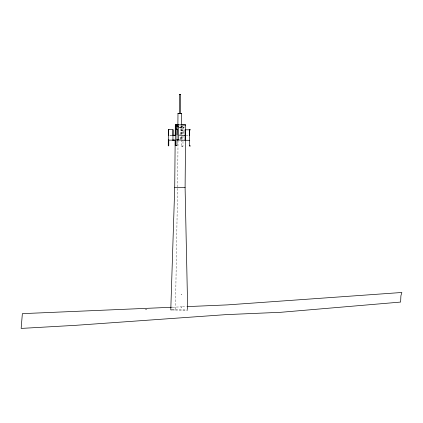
<?xml version="1.0" encoding="UTF-8"?>
<svg xmlns="http://www.w3.org/2000/svg" width="423" height="423" viewBox="0 0 423 423"><rect width="100%" height="100%" fill="white"/><g stroke="black" fill="none" stroke-linecap="round" stroke-linejoin="round"><path stroke-width="0.32" stroke-dasharray="2.12 1.59" d="M180.764 139.289L180.785 135.688M180.944 139.294L180.97 135.693M182.985 141.335L182.953 146.353L181.245 146.342L181.324 134.747M181.33 134.107L181.356 130.242L183.064 130.252L183.037 134.022M181.705 139.299L181.731 135.698M182.059 138.897L182.08 135.894L183.022 135.905L183.006 138.903M177.597 186.955L178.035 140.727M179.971 127.646L181.504 127.651L181.525 125.705M179.178 127.646L184.127 127.672L184.142 126.012M172.531 309.922L175.455 309.99L177.575 188.277M180.811 134.429L180.981 126.228L183.217 126.44L183.064 134.012M180.996 134.429L181.16 126.228M181.758 134.435L181.922 126.234M182.117 134.001L182.271 126.435L180.981 126.228M183.064 130.252L181.356 130.242M172.6 307.23L181.821 306.839M182.482 306.812L186.437 306.643M175.455 309.99L187.685 310.059L172.076 309.895M182.271 126.435L183.217 126.44M171.706 135.339L169.179 135.318L171.759 135.344M185.956 135.455L188.536 135.487M182.043 140.695L182.99 140.706M181.245 146.342L182.953 146.353M177.856 127.603L184.127 127.672M180.335 127.635L181.504 127.651"/><path stroke-width="0.63" d="M168.322 135.318L168.365 129.628L168.862 129.708L168.365 129.628L168.254 145.729L168.751 145.808L168.793 140.013M168.581 129.665L173.002 129.697L172.97 135.349L174.747 135.508M185.544 140.325L185.137 129.808L185.068 140.256L189.763 140.299M189.52 135.487L189.562 129.803L190.265 129.845L189.562 129.803L189.451 145.903L190.197 145.961L189.451 145.903M175.249 145.353L175.36 129.258L176.079 129.242L177.068 129.269L176.957 145.369L175.249 145.353L176.957 145.369M177.523 139.918L178.289 139.928L178.506 126.043L175.503 125.821L175.318 134.905M185.343 140.262L185.374 135.46L179.029 135.138M172.076 309.895L170.776 309.879L174.715 187.548L175.17 139.997M175.212 135.371L175.312 124.806L185.692 124.917L185.639 130.199M177.877 125.018L177.988 113.338L179.712 113.353M179.336 113.348L179.511 94.583L179.891 94.583L180.505 94.593L180.325 113.359L179.949 113.359L180.325 113.359M181.53 125.055L181.641 113.369L178.004 113.338M187.675 309.398L185.094 187.659L185.544 140.103M176.37 129.724L176.449 125.827M177.026 134.921L177.211 125.837M171.278 307.288L22.361 313.644L21.15 328.417L75.992 325.298L226.072 314.627L280.914 312.285L400.634 302.07L400.893 295.83L401.85 292.483L227.288 304.898L187.754 306.585M168.254 145.729L168.751 145.808M174.54 135.133L172.764 135.286L173.023 135.355M174.509 139.934L172.732 140.087L174.71 140.309M173.002 129.697L172.938 140.15M189.557 129.84L185.137 129.808M168.566 140.124L168.291 140.119L172.991 140.156M185.068 140.256L176.581 139.913M181.641 113.369L180.103 113.364M180.484 94.593L180.124 94.588M181.06 124.885L185.692 124.917M145.671 309.509L146.421 309.509M177.56 126.033L178.506 126.043M175.36 129.258L177.068 129.269M174.715 187.548L185.094 187.659M179.87 94.588L179.526 94.583M181.324 294.556L181.673 294.567M181.203 307.262L181.552 307.272M171.854 307.188L172.203 307.193M176.449 124.822L178.051 124.859M175.312 124.806L178.183 124.875M176.994 139.722L178.289 139.928"/></g></svg>
